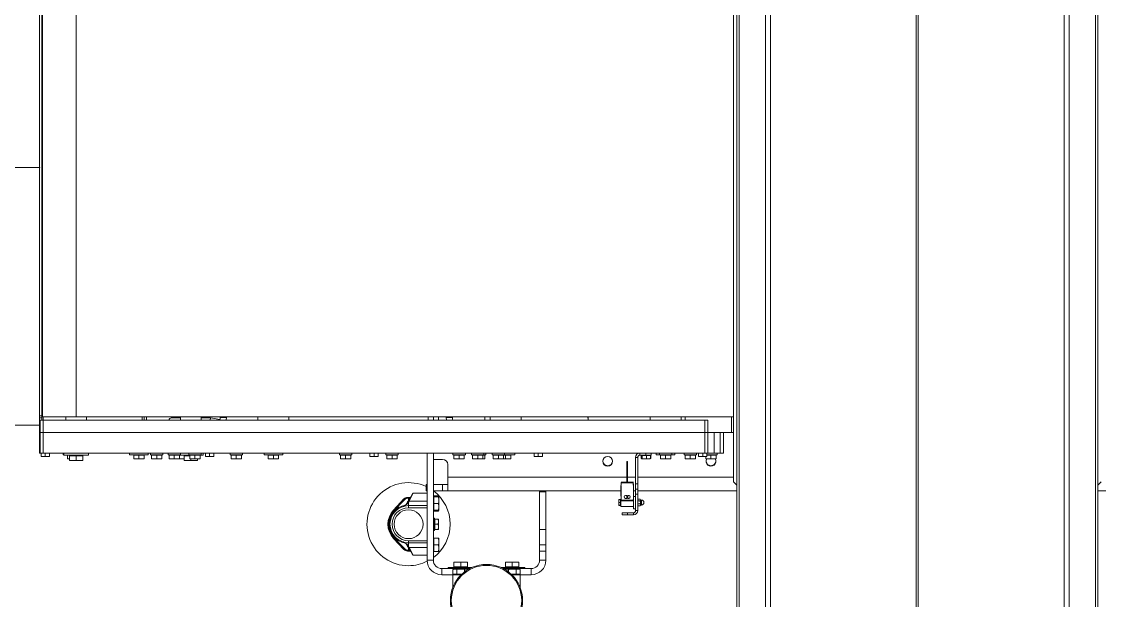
# Model space of a CAD drawing. Header units: millimetres. Extents: x -187347 to 135007, y -6415 to 292048.
# Drawn here: x -56730 to -55685, y 27017 to 27578 of the extents above; entities that cross this region are included whole.
import ezdxf

# ---------------------------------------------------------------- set-up
doc = ezdxf.new("R2010")
doc.units = ezdxf.units.MM
doc.header["$LTSCALE"] = 100
doc.linetypes.add('CENTER', pattern=[50.8, 31.75, -6.35, 6.35, -6.35])
doc.layers.get('0').update_dxf_attribs({"lineweight": 18})
doc.layers.add('Layout Kromeka', color=1, linetype='Continuous', lineweight=5)
doc.layers.add('Layout Multivac', color=2, linetype='Continuous')

# ---------------------------------------------------------------- blocks, each defined once
blk = doc.blocks.new('I319 MD_left to right')
at = {"color": 0, "linetype": 'Continuous', "lineweight": 18}
for p, q in [((1823.8, 1945), (1823.8, 2850)), ((1826.1, 2850), (1826.1, 1945)), ((1851.7, 1945), (1851.7, 2850)), ((1856.4, 2850), (1856.4, 1945)), ((1997.8, 1945), (1997.8, 2850)), ((1999.7, 2850), (1999.7, 1945)), ((2141.1, 1945), (2141.1, 2850)), ((2145.8, 2850), (2145.8, 1945)), ((2171.4, 1945), (2171.4, 2850)), ((2173.8, 2850), (2173.8, 1945)), ((1820.8, 2130), (1820.8, 2750)), ((1148.3, 2686), (1148.3, 2194)), ((1150.3, 2686), (1150.3, 2194)), ((1151.1, 2687), (1151.1, 2193)), ((1183.8, 2193), (1183.8, 2687)), ((1148.3, 2194), (1150.3, 2194)), ((1148.3, 2192), (1148.3, 2194)), ((1150.3, 2194), (1150.3, 2192)), ((1148.3, 2190), (1148.3, 2192)), ((1148.3, 2192), (1150.3, 2192)), ((1148.3, 2190), (1148.3, 2182)), ((1148.8, 2190), (1148.3, 2190)), ((1148.8, 2178), (1148.8, 2190)), ((1148.8, 2190), (1151.8, 2190)), ((1150.3, 2192), (1150.3, 2190)), ((1183.8, 2193), (1151.1, 2193)), ((1151.6, 2190), (1151.6, 2193)), ((1151.8, 2190), (1151.8, 2178)), ((1792.8, 2190), (1151.8, 2190)), ((1173.8, 2193), (1173.8, 2190)), ((1820.8, 2193), (1183.8, 2193)), ((1193.8, 2190), (1193.8, 2193)), ((1247.8, 2190), (1247.8, 2193)), ((1249.5, 2190), (1249.5, 2193)), ((1251.8, 2190), (1251.8, 2193)), ((1275.8, 2192), (1284.8, 2192)), ((1284.8, 2193), (1284.8, 2190)), ((1304.8, 2190), (1304.8, 2193)), ((1304.8, 2192), (1313.8, 2192)), ((1313.8, 2192), (1313.6, 2190)), ((1313.8, 2192), (1323, 2190.4)), ((1323.3, 2193), (1323.3, 2192.6)), ((1323.3, 2192.6), (1329.3, 2192.6)), ((1329.3, 2193), (1329.3, 2192.6)), ((1359.8, 2193), (1359.8, 2190)), ((1389.8, 2190), (1389.8, 2193)), ((1524.8, 2193), (1524.8, 2190)), ((1529.8, 2190), (1529.8, 2193)), ((1534.8, 2193), (1534.8, 2190)), ((1542.3, 2192.6), (1542.3, 2193)), ((1548.3, 2192.6), (1542.3, 2192.6)), ((1548.3, 2192.6), (1548.3, 2193)), ((1579.8, 2190), (1579.8, 2193)), ((1584.8, 2193), (1584.8, 2190)), ((1614.8, 2190), (1614.8, 2193)), ((1679.8, 2191.8), (1679.8, 2191.3)), ((1679.8, 2190), (1679.8, 2191.3)), ((1739.8, 2193), (1739.8, 2190)), ((1769.8, 2190), (1769.8, 2193)), ((1773.8, 2193), (1773.8, 2190)), ((1792.8, 2178), (1792.8, 2190)), ((1792.8, 2190), (1795.8, 2190)), ((1795.8, 2190), (1795.8, 2178)), ((1818.8, 2178), (1818.8, 2193)), ((1148.3, 2180), (1148.3, 2182)), ((1148.3, 2182), (1148.8, 2182)), ((1148.8, 2180), (1148.3, 2180)), ((1148.3, 2178), (1148.3, 2180)), ((1148.3, 2178), (1148.3, 2160)), ((1148.8, 2178), (1148.3, 2178)), ((1151.8, 2178), (1148.8, 2178)), ((1148.8, 2158), (1148.8, 2178)), ((1792.8, 2178), (1151.8, 2178)), ((1151.8, 2178), (1151.8, 2158)), ((1795.8, 2178), (1792.8, 2178)), ((1792.8, 2158), (1792.8, 2178)), ((1795.8, 2178), (1795.8, 2158)), ((1795.8, 2178), (1801.8, 2178)), ((1801.8, 2178), (1801.8, 2158)), ((1807.8, 2178), (1801.8, 2178)), ((1807.8, 2158), (1807.8, 2178)), ((1807.8, 2178), (1810.8, 2178)), ((1818.8, 2178), (1810.8, 2178)), ((1810.8, 2178), (1810.8, 2158)), ((1820.8, 2178), (1818.8, 2178)), ((1148.3, 2158), (1148.3, 2160)), ((1148.3, 2160), (1148.8, 2160)), ((1148.8, 2158), (1148.3, 2158)), ((1151.8, 2158), (1148.8, 2158)), ((1149.8, 2157.9), (1149.8, 2154.9)), ((1149.8, 2157.9), (1153.8, 2157.9)), ((1149.8, 2154.5), (1149.8, 2154.9)), ((1149.8, 2154.5), (1151.8, 2154.5)), ((1150.3, 2158), (1150.3, 2157.9)), ((1792.8, 2158), (1151.8, 2158)), ((1151.8, 2154.5), (1155.8, 2154.5)), ((1153.8, 2157.9), (1157.8, 2157.9)), ((1153.8, 2157.9), (1153.8, 2154.9)), ((1153.8, 2154.9), (1155.8, 2154.5)), ((1155.8, 2154.5), (1157.8, 2154.5)), ((1157.2, 2157.9), (1157.2, 2158)), ((1157.8, 2157.9), (1157.8, 2154.9)), ((1157.8, 2154.9), (1157.8, 2154.5)), ((1171.2, 2158), (1171.2, 2156.4)), ((1171.2, 2156.4), (1171.8, 2156.4)), ((1171.8, 2158), (1171.8, 2156)), ((1171.8, 2156), (1195.8, 2156)), ((1175.2, 2152.6), (1175.2, 2155.8)), ((1175.2, 2155.8), (1178, 2155.8)), ((1177.3, 2152.5), (1175.2, 2152.6)), ((1175.2, 2152.6), (1175.2, 2152.4)), ((1175.2, 2152.4), (1177.3, 2152.4)), ((1175.8, 2156), (1175.8, 2155.8)), ((1177.3, 2151), (1177.3, 2155.4)), ((1177.3, 2155.4), (1183.8, 2155.4)), ((1178, 2156), (1178, 2155.4)), ((1183.8, 2151), (1183.8, 2155.4)), ((1183.8, 2155.4), (1190.3, 2155.4)), ((1189.6, 2155.4), (1189.6, 2156)), ((1190.3, 2151), (1190.3, 2155.4)), ((1195.8, 2156), (1195.8, 2158)), ((1235.5, 2158), (1235.5, 2156.4)), ((1235.5, 2156.4), (1253.5, 2156.4)), ((1239.5, 2152.6), (1239.5, 2155.8)), ((1239.5, 2155.8), (1244.5, 2155.8)), ((1242, 2152.4), (1239.5, 2152.6)), ((1239.5, 2152.6), (1239.5, 2152.4)), ((1239.5, 2152.4), (1242, 2152.4)), ((1240, 2156.4), (1240, 2155.8)), ((1244.5, 2152.6), (1242, 2152.4)), ((1242, 2152.4), (1247, 2152.4)), ((1244.5, 2152.6), (1244.5, 2155.8)), ((1244.5, 2155.8), (1249.5, 2155.8)), ((1247, 2152.4), (1244.5, 2152.6)), ((1249.5, 2152.6), (1247, 2152.4)), ((1247, 2152.4), (1249.5, 2152.4)), ((1248.9, 2155.8), (1248.9, 2156.4)), ((1249.5, 2152.6), (1249.5, 2155.8)), ((1249.5, 2152.4), (1249.5, 2152.6)), ((1253.5, 2156.4), (1253.5, 2158)), ((1255.8, 2158), (1255.8, 2156.4)), ((1267.8, 2156.4), (1255.8, 2156.4)), ((1256.8, 2152.6), (1256.8, 2155.8)), ((1256.8, 2155.8), (1261.8, 2155.8)), ((1259.3, 2152.4), (1256.8, 2152.6)), ((1256.8, 2152.6), (1256.8, 2152.4)), ((1256.8, 2152.4), (1259.3, 2152.4)), ((1257.3, 2156.4), (1257.3, 2155.8)), ((1261.8, 2152.6), (1259.3, 2152.4)), ((1259.3, 2152.4), (1264.3, 2152.4)), ((1261.8, 2152.6), (1261.8, 2155.8)), ((1261.8, 2155.8), (1266.8, 2155.8)), ((1264.3, 2152.4), (1261.8, 2152.6)), ((1266.8, 2152.6), (1264.3, 2152.4)), ((1264.3, 2152.4), (1266.8, 2152.4)), ((1266.2, 2155.8), (1266.2, 2156.4)), ((1266.8, 2152.6), (1266.8, 2155.8)), ((1266.8, 2152.4), (1266.8, 2152.6)), ((1267.8, 2156.4), (1267.8, 2158)), ((1272.8, 2158), (1272.8, 2156.4)), ((1284.8, 2156.4), (1272.8, 2156.4)), ((1273.8, 2152.6), (1273.8, 2155.8)), ((1273.8, 2155.8), (1278.8, 2155.8)), ((1273.8, 2152.6), (1273.8, 2152.4)), ((1273.8, 2152.4), (1276.3, 2152.4)), ((1274.3, 2156.4), (1274.3, 2155.8)), ((1278.8, 2152.6), (1276.3, 2152.4)), ((1276.3, 2152.4), (1281.3, 2152.4)), ((1278.8, 2152.6), (1278.8, 2155.8)), ((1278.8, 2155.8), (1283.8, 2155.8)), ((1281.3, 2152.4), (1278.8, 2152.6)), ((1283.8, 2152.6), (1281.3, 2152.4)), ((1281.3, 2152.4), (1283.8, 2152.4)), ((1283.2, 2155.8), (1283.2, 2156.4)), ((1283.2, 2156), (1294.3, 2156)), ((1283.8, 2155.8), (1288.8, 2155.8)), ((1283.8, 2152.6), (1283.8, 2155.8)), ((1286.3, 2152.4), (1283.8, 2152.6)), ((1283.8, 2152.4), (1283.8, 2152.6)), ((1283.8, 2152.4), (1286.3, 2152.4)), ((1284.3, 2156), (1284.3, 2155.8)), ((1284.8, 2156.4), (1284.8, 2158)), ((1288.3, 2152.6), (1286.3, 2152.4)), ((1286.3, 2152.4), (1288.3, 2152.4)), ((1288.3, 2151), (1288.3, 2155.4)), ((1288.3, 2155.4), (1293.8, 2155.4)), ((1288.8, 2155.4), (1288.8, 2155.8)), ((1288.8, 2155.8), (1289, 2155.8)), ((1289, 2156), (1289, 2155.4)), ((1292.8, 2158), (1292.8, 2156.4)), ((1304.8, 2156.4), (1292.8, 2156.4)), ((1293.8, 2152.6), (1293.8, 2155.8)), ((1293.8, 2155.8), (1298.8, 2155.8)), ((1293.8, 2152.6), (1293.8, 2152.4)), ((1293.8, 2152.4), (1296.3, 2152.4)), ((1294.3, 2156.4), (1294.3, 2155.8)), ((1294.8, 2151), (1294.8, 2152.4)), ((1298.8, 2152.6), (1296.3, 2152.4)), ((1296.3, 2152.4), (1301.3, 2152.4)), ((1298.8, 2152.6), (1298.8, 2155.8)), ((1298.8, 2155.8), (1303.8, 2155.8)), ((1301.3, 2152.4), (1298.8, 2152.6)), ((1303.8, 2152.6), (1301.3, 2152.4)), ((1301.3, 2151), (1301.3, 2152.4)), ((1301.3, 2152.4), (1303.8, 2152.4)), ((1303.2, 2155.8), (1303.2, 2156.4)), ((1303.2, 2156), (1306.8, 2156)), ((1303.8, 2152.6), (1303.8, 2155.8)), ((1303.8, 2152.4), (1303.8, 2152.6)), ((1304.8, 2156.4), (1304.8, 2158)), ((1306.8, 2156), (1306.8, 2158)), ((1309, 2157.9), (1309, 2154.9)), ((1309, 2157.9), (1313, 2157.9)), ((1309, 2154.5), (1309, 2154.9)), ((1309, 2154.5), (1311, 2154.5)), ((1309.6, 2158), (1309.6, 2157.9)), ((1311, 2154.5), (1315, 2154.5)), ((1313, 2157.9), (1317, 2157.9)), ((1313, 2157.9), (1313, 2154.9)), ((1313, 2154.9), (1315, 2154.5)), ((1315, 2154.5), (1317, 2154.5)), ((1316.5, 2157.9), (1316.5, 2158)), ((1317, 2157.9), (1317, 2154.9)), ((1317, 2154.9), (1317, 2154.5)), ((1332.8, 2158), (1332.8, 2156.4)), ((1344.8, 2156.4), (1332.8, 2156.4)), ((1333.8, 2152.6), (1333.8, 2155.8)), ((1333.8, 2155.8), (1338.8, 2155.8)), ((1336.3, 2152.4), (1333.8, 2152.6)), ((1333.8, 2152.6), (1333.8, 2152.4)), ((1333.8, 2152.4), (1336.3, 2152.4)), ((1334.3, 2156.4), (1334.3, 2155.8)), ((1338.8, 2152.6), (1336.3, 2152.4)), ((1336.3, 2152.4), (1341.3, 2152.4)), ((1338.8, 2152.6), (1338.8, 2155.8)), ((1338.8, 2155.8), (1343.8, 2155.8)), ((1341.3, 2152.4), (1338.8, 2152.6)), ((1343.8, 2152.6), (1341.3, 2152.4)), ((1341.3, 2152.4), (1343.8, 2152.4)), ((1343.2, 2155.8), (1343.2, 2156.4)), ((1343.8, 2152.6), (1343.8, 2155.8)), ((1343.8, 2152.4), (1343.8, 2152.6)), ((1344.8, 2156.4), (1344.8, 2158)), ((1365.8, 2158), (1365.8, 2156.4)), ((1365.8, 2156.4), (1383.8, 2156.4)), ((1369.8, 2152.6), (1369.8, 2155.8)), ((1369.8, 2155.8), (1374.8, 2155.8)), ((1372.3, 2152.4), (1369.8, 2152.6)), ((1369.8, 2152.6), (1369.8, 2152.4)), ((1369.8, 2152.4), (1372.3, 2152.4)), ((1370.3, 2156.4), (1370.3, 2155.8)), ((1374.8, 2152.6), (1372.3, 2152.4)), ((1372.3, 2152.4), (1377.3, 2152.4)), ((1374.8, 2152.6), (1374.8, 2155.8)), ((1374.8, 2155.8), (1379.8, 2155.8)), ((1377.3, 2152.4), (1374.8, 2152.6)), ((1379.8, 2152.6), (1377.3, 2152.4)), ((1377.3, 2152.4), (1379.8, 2152.4)), ((1379.2, 2155.8), (1379.2, 2156.4)), ((1379.8, 2152.6), (1379.8, 2155.8)), ((1379.8, 2152.4), (1379.8, 2152.6)), ((1383.8, 2156.4), (1383.8, 2158)), ((1438.8, 2158), (1438.8, 2156.4)), ((1450.8, 2156.4), (1438.8, 2156.4)), ((1439.8, 2152.6), (1439.8, 2155.8)), ((1439.8, 2155.8), (1444.8, 2155.8)), ((1442.3, 2152.4), (1439.8, 2152.6)), ((1439.8, 2152.6), (1439.8, 2152.4)), ((1439.8, 2152.4), (1442.3, 2152.4)), ((1440.3, 2156.4), (1440.3, 2155.8)), ((1444.8, 2152.6), (1442.3, 2152.4)), ((1442.3, 2152.4), (1447.3, 2152.4)), ((1444.8, 2152.6), (1444.8, 2155.8)), ((1444.8, 2155.8), (1449.8, 2155.8)), ((1447.3, 2152.4), (1444.8, 2152.6)), ((1449.8, 2152.6), (1447.3, 2152.4)), ((1447.3, 2152.4), (1449.8, 2152.4)), ((1449.2, 2155.8), (1449.2, 2156.4)), ((1449.8, 2152.6), (1449.8, 2155.8)), ((1449.8, 2152.4), (1449.8, 2152.6)), ((1450.8, 2156.4), (1450.8, 2158)), ((1468.3, 2157.9), (1468.3, 2154.9)), ((1468.3, 2157.9), (1472.3, 2157.9)), ((1468.3, 2154.5), (1468.3, 2154.9)), ((1468.3, 2154.5), (1470.3, 2154.5)), ((1468.8, 2158), (1468.8, 2157.9)), ((1470.3, 2154.5), (1474.3, 2154.5)), ((1472.3, 2157.9), (1476.3, 2157.9)), ((1472.3, 2157.9), (1472.3, 2154.9)), ((1472.3, 2154.9), (1474.3, 2154.5)), ((1474.3, 2154.5), (1476.3, 2154.5)), ((1475.7, 2157.9), (1475.7, 2158)), ((1476.3, 2157.9), (1476.3, 2154.9)), ((1476.3, 2154.9), (1476.3, 2154.5)), ((1483.8, 2158), (1483.8, 2156.4)), ((1489.8, 2156.4), (1483.8, 2156.4)), ((1484.8, 2152.6), (1484.8, 2155.8)), ((1484.8, 2155.8), (1489.8, 2155.8)), ((1487.3, 2152.4), (1484.8, 2152.6)), ((1484.8, 2152.6), (1484.8, 2152.4)), ((1484.8, 2152.4), (1487.3, 2152.4)), ((1485.3, 2156.4), (1485.3, 2155.8)), ((1489.8, 2152.6), (1487.3, 2152.4)), ((1487.3, 2152.4), (1492.3, 2152.4)), ((1495.8, 2156.4), (1489.8, 2156.4)), ((1489.8, 2152.6), (1489.8, 2155.8)), ((1489.8, 2155.8), (1494.8, 2155.8)), ((1492.3, 2152.4), (1489.8, 2152.6)), ((1494.8, 2152.6), (1492.3, 2152.4)), ((1492.3, 2152.4), (1494.8, 2152.4)), ((1494.2, 2155.8), (1494.2, 2156.4)), ((1494.8, 2152.6), (1494.8, 2155.8)), ((1494.8, 2152.4), (1494.8, 2152.6)), ((1495.8, 2156.4), (1495.8, 2158)), ((1523.8, 2054.1), (1523.8, 2158)), ((1529.8, 2054.1), (1529.8, 2158)), ((1530, 2151.8), (1538.8, 2151.8)), ((1548.8, 2158), (1548.8, 2156.4)), ((1560.8, 2156.4), (1548.8, 2156.4)), ((1549.8, 2152.6), (1549.8, 2155.8)), ((1549.8, 2155.8), (1554.8, 2155.8)), ((1552.3, 2152.4), (1549.8, 2152.6)), ((1549.8, 2152.6), (1549.8, 2152.4)), ((1549.8, 2152.4), (1552.3, 2152.4)), ((1550.3, 2156.4), (1550.3, 2155.8)), ((1554.8, 2152.6), (1552.3, 2152.4)), ((1552.3, 2152.4), (1557.3, 2152.4)), ((1554.8, 2152.6), (1554.8, 2155.8)), ((1554.8, 2155.8), (1559.8, 2155.8)), ((1557.3, 2152.4), (1554.8, 2152.6)), ((1559.8, 2152.6), (1557.3, 2152.4)), ((1557.3, 2152.4), (1559.8, 2152.4)), ((1559.2, 2155.8), (1559.2, 2156.4)), ((1559.8, 2152.6), (1559.8, 2155.8)), ((1559.8, 2152.4), (1559.8, 2152.6)), ((1560.8, 2156.4), (1560.8, 2158)), ((1566.8, 2158), (1566.8, 2156.4)), ((1578.8, 2156.4), (1566.8, 2156.4)), ((1567.8, 2152.6), (1567.8, 2155.8)), ((1567.8, 2155.8), (1572.8, 2155.8)), ((1570.3, 2152.4), (1567.8, 2152.6)), ((1567.8, 2152.6), (1567.8, 2152.4)), ((1567.8, 2152.4), (1570.3, 2152.4)), ((1568.3, 2156.4), (1568.3, 2155.8)), ((1570.3, 2152.4), (1575.3, 2152.4)), ((1572.8, 2152.6), (1572.8, 2155.8)), ((1572.8, 2155.8), (1577.8, 2155.8)), ((1575.3, 2152.4), (1572.8, 2152.6)), ((1577.8, 2152.6), (1575.3, 2152.4)), ((1575.3, 2152.4), (1577.8, 2152.4)), ((1577.2, 2155.8), (1577.2, 2156.4)), ((1577.8, 2155.8), (1579.8, 2155.8)), ((1577.8, 2152.6), (1577.8, 2155.8)), ((1579.8, 2152.6), (1577.8, 2152.5)), ((1577.8, 2152.4), (1577.8, 2152.6)), ((1577.8, 2152.4), (1579.8, 2152.4)), ((1578.8, 2156.4), (1578.8, 2158)), ((1580.8, 2156.4), (1578.8, 2156.4)), ((1579.2, 2155.8), (1579.2, 2156.4)), ((1579.8, 2152.6), (1579.8, 2155.8)), ((1579.8, 2152.4), (1579.8, 2152.6)), ((1580.8, 2156.4), (1580.8, 2158)), ((1586.8, 2158), (1586.8, 2156.4)), ((1598.8, 2156.4), (1586.8, 2156.4)), ((1587.8, 2152.6), (1587.8, 2155.8)), ((1587.8, 2155.8), (1592.8, 2155.8)), ((1590.3, 2152.4), (1587.8, 2152.6)), ((1587.8, 2152.6), (1587.8, 2152.4)), ((1587.8, 2152.4), (1590.3, 2152.4)), ((1588.3, 2156.4), (1588.3, 2155.8)), ((1590.3, 2152.4), (1595.3, 2152.4)), ((1592.8, 2152.6), (1592.8, 2155.8)), ((1592.8, 2155.8), (1597.8, 2155.8)), ((1595.3, 2152.4), (1592.8, 2152.6)), ((1597.8, 2152.6), (1595.3, 2152.4)), ((1595.3, 2152.4), (1597.8, 2152.4)), ((1597.2, 2155.8), (1597.2, 2156.4)), ((1597.7, 2152.4), (1602.3, 2152.4)), ((1597.8, 2155.8), (1599.8, 2155.8)), ((1597.8, 2152.6), (1597.8, 2155.8)), ((1599.8, 2152.6), (1597.8, 2152.5)), ((1597.8, 2152.4), (1597.8, 2152.6)), ((1598.8, 2156.4), (1598.8, 2158)), ((1598.8, 2156.4), (1608.8, 2156.4)), ((1599.8, 2152.6), (1599.8, 2155.8)), ((1599.8, 2155.8), (1604.8, 2155.8)), ((1602.3, 2152.4), (1599.8, 2152.6)), ((1604.8, 2152.6), (1602.3, 2152.4)), ((1602.3, 2152.4), (1604.8, 2152.4)), ((1604.2, 2155.8), (1604.2, 2156.4)), ((1604.8, 2152.6), (1604.8, 2155.8)), ((1604.8, 2152.4), (1604.8, 2152.6)), ((1608.8, 2156.4), (1608.8, 2158)), ((1627.5, 2157.9), (1627.5, 2154.9)), ((1627.5, 2157.9), (1631.5, 2157.9)), ((1627.5, 2154.5), (1627.5, 2154.9)), ((1627.5, 2154.5), (1629.5, 2154.5)), ((1628.1, 2158), (1628.1, 2157.9)), ((1629.5, 2154.5), (1633.5, 2154.5)), ((1631.5, 2157.9), (1635.5, 2157.9)), ((1631.5, 2157.9), (1631.5, 2154.9)), ((1631.5, 2154.9), (1633.5, 2154.5)), ((1633.5, 2154.5), (1635.5, 2154.5)), ((1635, 2157.9), (1635, 2158)), ((1635.5, 2157.9), (1635.5, 2154.9)), ((1635.5, 2154.9), (1635.5, 2154.5)), ((1727.8, 2153.8), (1725.8, 2153.8)), ((1725.8, 2128), (1725.8, 2153.8)), ((1727.8, 2128), (1727.8, 2153.8)), ((1730, 2156), (1730, 2158)), ((1735.8, 2156), (1730, 2156)), ((1731.2, 2152.7), (1731.2, 2155.5)), ((1731.2, 2155.5), (1731.5, 2155.5)), ((1731.5, 2152.7), (1731.5, 2155.5)), ((1731.5, 2155.5), (1732.2, 2155.5)), ((1731.8, 2152.5), (1731.5, 2152.7)), ((1732.2, 2152.7), (1731.8, 2152.5)), ((1734.3, 2152.5), (1731.8, 2152.5)), ((1732.2, 2152.7), (1732.2, 2155.5)), ((1732.2, 2155.5), (1736.5, 2155.5)), ((1734.3, 2152.5), (1732.2, 2152.7)), ((1732.3, 2156), (1732.3, 2155.5)), ((1736.5, 2152.7), (1734.3, 2152.5)), ((1738.3, 2152.5), (1734.3, 2152.5)), ((1735.8, 2156), (1735.8, 2158)), ((1740.8, 2156), (1735.8, 2156)), ((1736.5, 2152.7), (1736.5, 2155.5)), ((1736.5, 2155.5), (1740.1, 2155.5)), ((1738.3, 2152.5), (1736.5, 2152.7)), ((1738.3, 2152.5), (1739.8, 2152.5)), ((1739.2, 2155.5), (1739.2, 2156)), ((1739.7, 2152.5), (1740.1, 2152.7)), ((1740.1, 2155.5), (1740.4, 2155.5)), ((1740.1, 2152.7), (1740.1, 2155.5)), ((1740.4, 2152.7), (1740.2, 2152.7)), ((1740.2, 2152.7), (1740.4, 2152.7)), ((1740.4, 2152.7), (1740.4, 2155.5)), ((1740.8, 2158), (1740.8, 2156)), ((1745.8, 2158), (1745.8, 2156.4)), ((1745.8, 2156.4), (1748.8, 2156.4)), ((1748.8, 2158), (1748.8, 2156.4)), ((1754.8, 2156.4), (1748.8, 2156.4)), ((1749.8, 2152.6), (1749.8, 2155.8)), ((1749.8, 2155.8), (1754.8, 2155.8)), ((1752.3, 2152.4), (1749.8, 2152.6)), ((1749.8, 2152.6), (1749.8, 2152.4)), ((1749.8, 2152.4), (1752.3, 2152.4)), ((1750.3, 2156.4), (1750.3, 2155.8)), ((1754.8, 2152.6), (1752.3, 2152.4)), ((1752.3, 2152.4), (1757.3, 2152.4)), ((1760.8, 2156.4), (1754.8, 2156.4)), ((1754.8, 2152.6), (1754.8, 2155.8)), ((1754.8, 2155.8), (1759.8, 2155.8)), ((1757.3, 2152.4), (1754.8, 2152.6)), ((1759.8, 2152.6), (1757.3, 2152.4)), ((1757.3, 2152.4), (1759.8, 2152.4)), ((1759.2, 2155.8), (1759.2, 2156.4)), ((1759.8, 2152.6), (1759.8, 2155.8)), ((1759.8, 2152.4), (1759.8, 2152.6)), ((1760.8, 2156.4), (1760.8, 2158)), ((1760.8, 2156.4), (1763.8, 2156.4)), ((1763.8, 2156.4), (1763.8, 2158)), ((1772.8, 2158), (1772.8, 2156.4)), ((1784.8, 2156.4), (1772.8, 2156.4)), ((1773.8, 2152.6), (1773.8, 2155.8)), ((1773.8, 2155.8), (1778.8, 2155.8)), ((1776.3, 2152.4), (1773.8, 2152.6)), ((1773.8, 2152.6), (1773.8, 2152.4)), ((1773.8, 2152.4), (1776.3, 2152.4)), ((1774.3, 2156.4), (1774.3, 2155.8)), ((1778.8, 2152.6), (1776.3, 2152.4)), ((1776.3, 2152.4), (1781.3, 2152.4)), ((1778.8, 2152.6), (1778.8, 2155.8)), ((1778.8, 2155.8), (1783.8, 2155.8)), ((1781.3, 2152.4), (1778.8, 2152.6)), ((1783.8, 2152.6), (1781.3, 2152.4)), ((1781.3, 2152.4), (1783.8, 2152.4)), ((1783.2, 2155.8), (1783.2, 2156.4)), ((1783.8, 2152.6), (1783.8, 2155.8)), ((1783.8, 2152.4), (1783.8, 2152.6)), ((1784.8, 2156.4), (1784.8, 2158)), ((1786.8, 2157.9), (1786.8, 2154.9)), ((1786.8, 2157.9), (1790.8, 2157.9)), ((1786.8, 2154.5), (1786.8, 2154.9)), ((1786.8, 2154.5), (1788.8, 2154.5)), ((1787.3, 2158), (1787.3, 2157.9)), ((1788.8, 2154.5), (1792.8, 2154.5)), ((1790.8, 2157.9), (1794.8, 2157.9)), ((1790.8, 2157.9), (1790.8, 2154.9)), ((1790.8, 2154.9), (1792.8, 2154.5)), ((1795.8, 2158), (1792.8, 2158)), ((1792.8, 2154.5), (1794.8, 2154.5)), ((1793.8, 2152.6), (1793.8, 2154.5)), ((1796.3, 2152.4), (1793.8, 2152.6)), ((1793.8, 2152.6), (1793.8, 2152.4)), ((1793.8, 2152.4), (1796.3, 2152.4)), ((1794.2, 2157.9), (1794.2, 2158)), ((1794.8, 2157.9), (1794.8, 2154.9)), ((1804.8, 2156.4), (1794.8, 2156.4)), ((1794.8, 2155.8), (1798.8, 2155.8)), ((1794.8, 2154.9), (1794.8, 2154.5)), ((1801.8, 2158), (1795.8, 2158)), ((1798.8, 2152.6), (1796.3, 2152.4)), ((1796.3, 2152.4), (1801.3, 2152.4)), ((1798.8, 2152.6), (1798.8, 2155.8)), ((1798.8, 2155.8), (1803.8, 2155.8)), ((1801.3, 2152.4), (1798.8, 2152.6)), ((1803.8, 2152.6), (1801.3, 2152.4)), ((1801.3, 2152.4), (1803.8, 2152.4)), ((1807.8, 2158), (1801.8, 2158)), ((1803.2, 2155.8), (1803.2, 2156.4)), ((1803.8, 2152.6), (1803.8, 2155.8)), ((1803.8, 2152.4), (1803.8, 2152.6)), ((1804.8, 2156.4), (1804.8, 2158)), ((1810.8, 2158), (1807.8, 2158)), ((1180.5, 2150.7), (1177.3, 2151)), ((1177.3, 2151), (1177.3, 2150.7)), ((1177.3, 2150.7), (1180.5, 2150.7)), ((1183.8, 2151), (1180.5, 2150.7)), ((1180.5, 2150.7), (1187, 2150.7)), ((1187, 2150.7), (1183.8, 2151)), ((1190.3, 2151), (1187, 2150.7)), ((1187, 2150.7), (1190.3, 2150.7)), ((1190.3, 2150.7), (1190.3, 2151)), ((1291.5, 2150.7), (1288.3, 2151)), ((1288.3, 2151), (1288.3, 2150.7)), ((1288.3, 2150.7), (1291.5, 2150.7)), ((1294.8, 2151), (1291.5, 2150.7)), ((1291.5, 2150.7), (1298, 2150.7)), ((1301.3, 2151), (1298, 2150.7)), ((1298, 2150.7), (1301.3, 2150.7)), ((1301.3, 2150.7), (1301.3, 2151)), ((1543.8, 2146.8), (1543.8, 2134.7)), ((1717.4, 2149.9), (1717.4, 2129.9)), ((1717.4, 2149.9), (1717.9, 2149.9)), ((1717.9, 2129.9), (1717.9, 2149.9)), ((1543.8, 2134.7), (1543.8, 2121.5)), ((1717.4, 2134.7), (1543.8, 2134.7)), ((1725.8, 2134.7), (1717.9, 2134.7)), ((1820.8, 2134.7), (1727.8, 2134.7)), ((1522.8, 2121.5), (1522.8, 2127.5)), ((1523.8, 2127.5), (1522.8, 2127.5)), ((1523.8, 2121.5), (1522.8, 2121.5)), ((1530, 2127.5), (1529.8, 2127.5)), ((1530, 2121.5), (1529.8, 2121.5)), ((1530, 2121.5), (1530, 2127.5)), ((1538.8, 2127.5), (1530, 2127.5)), ((1538.8, 2121.5), (1530, 2121.5)), ((1538.8, 2121.5), (1538.8, 2127.5)), ((1543.8, 2127.5), (1538.8, 2127.5)), ((1543.8, 2121.5), (1538.8, 2121.5)), ((1711.6, 2121.5), (1543.8, 2121.5)), ((1632.8, 2120.5), (1632.8, 2121.5)), ((1638.8, 2120.5), (1632.8, 2120.5)), ((1632.8, 2084), (1632.8, 2120.5)), ((1638.8, 2121.5), (1638.8, 2120.5)), ((1638.8, 2084), (1638.8, 2120.5)), ((1711.6, 2125.9), (1711.6, 2119.7)), ((1711.7, 2125.9), (1711.7, 2119.7)), ((1723.4, 2129.9), (1712, 2129.9)), ((1712, 2129.2), (1723.4, 2129.2)), ((1723.1, 2129.8), (1712.1, 2129.8)), ((1723.7, 2119.7), (1723.7, 2125.9)), ((1723.8, 2119.7), (1723.8, 2125.9)), ((1725.8, 2121.5), (1723.8, 2121.5)), ((1725.8, 2128), (1727.8, 2128)), ((1725.8, 2123), (1725.8, 2128)), ((1725.8, 2123), (1727.8, 2123)), ((1725.8, 2118), (1725.8, 2123)), ((1727.8, 2128), (1727.8, 2123)), ((1727.8, 2123), (1727.8, 2118)), ((1823.8, 2121.5), (1727.8, 2121.5)), ((1823.8, 2127), (1820.8, 2130)), ((2173.8, 2127), (2176.8, 2130)), ((2498.6, 2121.5), (2173.8, 2121.5)), ((1491.2, 2102.7), (1501.3, 2113.5)), ((1504, 2109), (1504.9, 2110.6)), ((1505.8, 2110.5), (1504.8, 2109.1)), ((1504.9, 2115), (1505.8, 2115)), ((1505.8, 2114.3), (1504.9, 2114.3)), ((1504.9, 2110.6), (1505.6, 2111.8)), ((1505.6, 2111.8), (1509.5, 2118.5)), ((1505.8, 2114.3), (1505.8, 2115)), ((1505.8, 2115), (1507.5, 2115)), ((1505.8, 2112.1), (1505.8, 2114.3)), ((1507, 2114.3), (1505.8, 2114.3)), ((1506.5, 2111.5), (1505.8, 2110.5)), ((1505.8, 2107), (1505.8, 2110.5)), ((1510.3, 2119), (1506.5, 2111.5)), ((1506.5, 2111.5), (1523.8, 2111.5)), ((1523.8, 2119), (1510.3, 2119)), ((1530.4, 2114.9), (1529.8, 2114.9)), ((1530.4, 2115.5), (1530.4, 2116.5)), ((1534.8, 2116.5), (1530.4, 2116.5)), ((1530.4, 2109), (1530.4, 2115.5)), ((1534.8, 2115.5), (1530.4, 2115.5)), ((1535.1, 2115.5), (1534.8, 2116.5)), ((1534.8, 2116.5), (1534.9, 2115.5)), ((1534.8, 2115.5), (1535.1, 2112.3)), ((1535.1, 2115.5), (1534.8, 2115.5)), ((1535.1, 2112.3), (1535.1, 2115.5)), ((1535.1, 2105.8), (1535.1, 2112.3)), ((1709.6, 2111.5), (1709.7, 2112.9)), ((1709.7, 2112.9), (1709.6, 2112.8)), ((1709.6, 2112.8), (1709.6, 2111.5)), ((1709.6, 2111.5), (1709.6, 2108.8)), ((1709.6, 2108.8), (1709.7, 2110.2)), ((1709.7, 2112.9), (1711.2, 2112.9)), ((1709.7, 2112.9), (1711.2, 2112.9)), ((1709.7, 2110.2), (1711.2, 2110.2)), ((1711.2, 2112.9), (1711.2, 2110.2)), ((1711.2, 2112.9), (1711.2, 2112.9)), ((1711.6, 2112.3), (1711.2, 2112.3)), ((1711.2, 2110.2), (1711.2, 2107.4)), ((1711.6, 2106.3), (1711.6, 2113.7)), ((1711.6, 2113.7), (1711.7, 2113.7)), ((1711.7, 2113.6), (1711.8, 2113.6)), ((1711.9, 2112.2), (1723.5, 2112.2)), ((1723.5, 2111.8), (1711.9, 2111.8)), ((1717.2, 2117), (1715.9, 2116.9)), ((1715.9, 2114), (1717.2, 2113.9)), ((1717.2, 2113.9), (1717.2, 2117)), ((1719.4, 2116.9), (1718.2, 2117)), ((1718.2, 2117), (1718.2, 2113.9)), ((1718.2, 2113.9), (1719.4, 2114)), ((1723.5, 2113.6), (1723.7, 2113.6)), ((1723.7, 2113.7), (1723.8, 2113.7)), ((1725.8, 2116), (1723.8, 2116)), ((1723.8, 2113.7), (1723.8, 2116)), ((1723.8, 2106.3), (1723.8, 2113.7)), ((1727.8, 2118), (1725.8, 2118)), ((1725.8, 2102.2), (1725.8, 2118)), ((1727.8, 2102.2), (1727.8, 2118)), ((1728.2, 2113.2), (1727.8, 2112.4)), ((1728.2, 2113.2), (1730.1, 2113.2)), ((1728.2, 2111.7), (1730.1, 2111.7)), ((1730.6, 2112.4), (1730.1, 2113.2)), ((1731.4, 2112.4), (1730.6, 2112.4)), ((1730.6, 2112.4), (1730.6, 2107.6)), ((1731.4, 2107.6), (1731.4, 2112.4)), ((1491.7, 2102.3), (1491.2, 2102.7)), ((1505.8, 2107), (1505.8, 2105)), ((1505.8, 2107), (1523.8, 2107)), ((1523.8, 2105), (1505.8, 2105)), ((1529.8, 2103.2), (1530.4, 2103.2)), ((1534.8, 2109), (1530.4, 2109)), ((1530.4, 2102.5), (1530.4, 2109)), ((1534.8, 2102.5), (1530.4, 2102.5)), ((1530.4, 2101.5), (1530.4, 2102.5)), ((1534.8, 2101.5), (1530.4, 2101.5)), ((1534.8, 2109), (1535.1, 2105.8)), ((1535.1, 2105.8), (1534.8, 2102.5)), ((1534.8, 2101.5), (1535.1, 2102.5)), ((1534.8, 2102.5), (1535.1, 2102.5)), ((1534.9, 2102.5), (1534.8, 2101.5)), ((1535.1, 2102.5), (1535.1, 2105.8)), ((1709.7, 2107.4), (1709.6, 2108.8)), ((1709.6, 2108.8), (1709.6, 2107.3)), ((1709.6, 2107.3), (1709.7, 2107.4)), ((1709.7, 2107.2), (1709.6, 2107.3)), ((1709.7, 2107.4), (1711.2, 2107.4)), ((1709.7, 2107.2), (1711.2, 2107.2)), ((1709.7, 2107.2), (1711.2, 2107.2)), ((1711.2, 2107.8), (1711.6, 2107.8)), ((1711.2, 2107.4), (1711.2, 2107.2)), ((1711.2, 2107.2), (1711.2, 2107.2)), ((1711.6, 2106.3), (1723.8, 2106.3)), ((1712.8, 2098), (1712.8, 2100)), ((1712.8, 2100), (1717.8, 2100)), ((1717.8, 2100), (1717.8, 2098)), ((1717.8, 2100), (1723.6, 2100)), ((1723.6, 2100), (1723.6, 2098)), ((1723.8, 2104), (1723.8, 2106.3)), ((1723.8, 2104), (1725.8, 2104)), ((1727.8, 2102.2), (1725.8, 2102.2)), ((1727.8, 2107.6), (1728.2, 2106.9)), ((1728.2, 2108.6), (1730.1, 2108.6)), ((1728.2, 2106.9), (1730.1, 2106.9)), ((1730.1, 2106.9), (1730.6, 2107.6)), ((1730.6, 2107.6), (1731.4, 2107.6)), ((1530.8, 2095), (1529.8, 2095)), ((1530.8, 2095), (1530.8, 2083)), ((1531.4, 2093.5), (1530.8, 2093.5)), ((1534.6, 2094), (1531.4, 2094)), ((1531.4, 2089), (1531.4, 2094)), ((1534.6, 2089), (1531.4, 2089)), ((1531.4, 2084), (1531.4, 2089)), ((1534.6, 2094), (1534.8, 2091.5)), ((1534.8, 2094), (1534.6, 2094)), ((1534.8, 2091.5), (1534.6, 2089)), ((1534.6, 2089), (1534.8, 2086.5)), ((1534.8, 2091.5), (1534.8, 2094)), ((1534.8, 2086.5), (1534.8, 2091.5)), ((1717.8, 2098), (1712.8, 2098)), ((1717.8, 2098), (1723.6, 2098)), ((1529.8, 2083), (1530.8, 2083)), ((1530.8, 2084.6), (1531.4, 2084.6)), ((1534.6, 2084), (1531.4, 2084)), ((1534.8, 2086.5), (1534.6, 2084)), ((1534.6, 2084), (1534.8, 2084)), ((1534.8, 2084), (1534.8, 2086.5)), ((1632.8, 2084), (1638.8, 2084)), ((1632.8, 2069), (1632.8, 2084)), ((1638.8, 2069), (1638.8, 2084)), ((1491.7, 2075.8), (1491.2, 2075.3)), ((1501.3, 2064.6), (1491.2, 2075.3)), ((1504.9, 2067.5), (1504, 2069.1)), ((1504.8, 2068.9), (1505.8, 2067.6)), ((1505.8, 2073), (1523.8, 2073)), ((1505.8, 2071), (1505.8, 2073)), ((1523.8, 2071), (1505.8, 2071)), ((1505.8, 2067.6), (1505.8, 2071)), ((1530.4, 2074.9), (1529.8, 2074.9)), ((1530.4, 2069), (1530.4, 2075.5)), ((1534.8, 2075.5), (1530.4, 2075.5)), ((1534.8, 2069), (1530.4, 2069)), ((1530.4, 2062.5), (1530.4, 2069)), ((1534.8, 2075.5), (1535.1, 2072.3)), ((1535.1, 2075.5), (1534.8, 2075.5)), ((1534.8, 2069), (1535.1, 2065.8)), ((1535.1, 2072.3), (1535.1, 2075.5)), ((1535.1, 2065.8), (1535.1, 2072.3)), ((1632.8, 2069), (1638.8, 2069)), ((1632.8, 2063), (1632.8, 2069)), ((1638.8, 2069), (1638.8, 2063)), ((1505.6, 2066.3), (1504.9, 2067.5)), ((1504.9, 2063.8), (1505.8, 2063.8)), ((1505.8, 2063), (1504.9, 2063)), ((1509.5, 2059.5), (1505.6, 2066.3)), ((1505.8, 2067.6), (1506.5, 2066.5)), ((1505.8, 2066), (1505.8, 2063.8)), ((1505.8, 2063.8), (1505.8, 2063)), ((1505.8, 2063.8), (1507, 2063.8)), ((1507.5, 2063), (1505.8, 2063)), ((1523.8, 2066.5), (1506.5, 2066.5)), ((1506.5, 2066.5), (1510.3, 2059)), ((1510.3, 2059), (1523.8, 2059)), ((1529.8, 2063.2), (1530.4, 2063.2)), ((1534.8, 2062.5), (1530.4, 2062.5)), ((1535.1, 2065.8), (1534.8, 2062.5)), ((1534.8, 2062.5), (1535.1, 2062.5)), ((1535.1, 2062.5), (1535.1, 2065.8)), ((1638.8, 2063), (1632.8, 2063)), ((1632.8, 2063), (1632.8, 2054.1)), ((1638.8, 2063), (1638.8, 2054.1)), ((1529.8, 2054.1), (1523.8, 2054.1)), ((1549.8, 2052.1), (1553, 2052.3)), ((1549.8, 2052.3), (1549.8, 2052.1)), ((1553, 2052.3), (1549.8, 2052.3)), ((1549.8, 2052.1), (1549.8, 2047.6)), ((1556.3, 2047.6), (1549.8, 2047.6)), ((1550.5, 2047.6), (1550.5, 2047)), ((1553, 2052.3), (1556.3, 2052.1)), ((1559.5, 2052.3), (1553, 2052.3)), ((1556.3, 2052.1), (1559.5, 2052.3)), ((1556.3, 2052.1), (1556.3, 2047.6)), ((1562.8, 2047.6), (1556.3, 2047.6)), ((1559.5, 2052.3), (1562.8, 2052.1)), ((1562.8, 2052.3), (1559.5, 2052.3)), ((1562.1, 2047), (1562.1, 2047.6)), ((1562.8, 2052.1), (1562.8, 2052.3)), ((1562.8, 2052.1), (1562.8, 2047.6)), ((1599.8, 2052.1), (1603, 2052.3)), ((1599.8, 2052.3), (1599.8, 2052.1)), ((1603, 2052.3), (1599.8, 2052.3)), ((1599.8, 2052.1), (1599.8, 2047.6)), ((1606.3, 2047.6), (1599.8, 2047.6)), ((1600.5, 2047.6), (1600.5, 2047)), ((1603, 2052.3), (1606.3, 2052.1)), ((1609.5, 2052.3), (1603, 2052.3)), ((1606.3, 2052.1), (1609.5, 2052.3)), ((1606.3, 2052.1), (1606.3, 2047.6)), ((1612.8, 2047.6), (1606.3, 2047.6)), ((1609.5, 2052.3), (1612.8, 2052.1)), ((1612.8, 2052.3), (1609.5, 2052.3)), ((1612.1, 2047), (1612.1, 2047.6)), ((1612.8, 2052.1), (1612.8, 2052.3)), ((1612.8, 2052.1), (1612.8, 2047.6)), ((1632.8, 2054.1), (1638.8, 2054.1)), ((1537.9, 2046), (1537.9, 2040)), ((1565, 2046), (1537.9, 2046)), ((1549.3, 2040), (1537.9, 2040)), ((1544.3, 2047), (1544.3, 2046)), ((1544.3, 2047), (1567.1, 2047)), ((1549.8, 2045.3), (1548.8, 2045.1)), ((1548.8, 2045.1), (1548.8, 2040.6)), ((1552.5, 2040.6), (1548.8, 2040.6)), ((1549.3, 2040), (1548.8, 2039.5)), ((1548.8, 2039.5), (1548.8, 2028)), ((1556.8, 2040), (1549.3, 2040)), ((1550.6, 2045.3), (1549.8, 2045.3)), ((1550.5, 2040.6), (1550.5, 2040)), ((1550.6, 2045.3), (1552.5, 2045.1)), ((1556.3, 2045.3), (1550.6, 2045.3)), ((1552.5, 2045.1), (1556.3, 2045.3)), ((1552.5, 2045.1), (1552.5, 2040.6)), ((1557.4, 2040.6), (1552.5, 2040.6)), ((1556.3, 2045.3), (1560, 2045.1)), ((1561.9, 2045.3), (1556.3, 2045.3)), ((1560, 2045.1), (1561.9, 2045.3)), ((1560, 2045.1), (1560, 2042.9)), ((1561.9, 2045.3), (1563.4, 2045.1)), ((1562.8, 2045.3), (1561.9, 2045.3)), ((1563.4, 2045.2), (1562.8, 2045.3)), ((1595.4, 2047), (1618.3, 2047)), ((1624.7, 2046), (1597.5, 2046)), ((1598.8, 2045.1), (1600.6, 2045.3)), ((1599.8, 2045.3), (1599.1, 2045.2)), ((1600.6, 2045.3), (1599.8, 2045.3)), ((1600.6, 2045.3), (1602.5, 2045.1)), ((1606.3, 2045.3), (1600.6, 2045.3)), ((1602.5, 2045.1), (1602.5, 2042.9)), ((1610, 2040.6), (1605.1, 2040.6)), ((1613.3, 2040), (1605.8, 2040)), ((1606.3, 2045.3), (1610, 2045.1)), ((1611.9, 2045.3), (1606.3, 2045.3)), ((1610, 2045.1), (1611.9, 2045.3)), ((1610, 2045.1), (1610, 2040.6)), ((1613.8, 2040.6), (1610, 2040.6)), ((1611.9, 2045.3), (1613.8, 2045.1)), ((1612.8, 2045.3), (1611.9, 2045.3)), ((1612.1, 2040), (1612.1, 2040.6)), ((1613.8, 2045.1), (1612.8, 2045.3)), ((1613.8, 2039.5), (1613.3, 2040)), ((1624.7, 2040), (1613.3, 2040)), ((1613.8, 2045.1), (1613.8, 2040.6)), ((1613.8, 2028), (1613.8, 2039.5)), ((1618.3, 2046), (1618.3, 2047)), ((1624.7, 2046), (1624.7, 2040))]:
    blk.add_line(p, q, dxfattribs=at)
at = {"color": 0, "linetype": 'Continuous', "lineweight": 18, "flags": 128}
for points in [[(1322.8, 2190), (1323.1, 2191.1), (1323.3, 2192.6)], [(1329, 2190), (1329.1, 2190.2), (1329.3, 2192.6)], [(1542.3, 2192.6), (1542.5, 2190.2), (1542.5, 2190)], [(1548.3, 2192.6), (1548.4, 2191.1), (1548.7, 2190)], [(1149.8, 2154.9), (1151.3, 2154.6), (1151.8, 2154.5)], [(1151.8, 2154.5), (1153.4, 2154.8), (1153.8, 2154.9)], [(1155.8, 2154.5), (1155.9, 2154.5), (1157.8, 2154.9)], [(1276.3, 2152.4), (1274.3, 2152.6), (1273.8, 2152.6)], [(1296.3, 2152.4), (1294.3, 2152.6), (1293.8, 2152.6)], [(1309, 2154.9), (1310.6, 2154.6), (1311, 2154.5)], [(1311, 2154.5), (1312.6, 2154.8), (1313, 2154.9)], [(1315, 2154.5), (1315.2, 2154.5), (1317, 2154.9)], [(1468.3, 2154.9), (1469.8, 2154.6), (1470.3, 2154.5)], [(1470.3, 2154.5), (1471.9, 2154.8), (1472.3, 2154.9)], [(1474.3, 2154.5), (1474.4, 2154.5), (1476.3, 2154.9)], [(1572.8, 2152.6), (1572.2, 2152.6), (1570.3, 2152.4)], [(1592.8, 2152.6), (1592.2, 2152.6), (1590.3, 2152.4)], [(1627.5, 2154.9), (1629.1, 2154.6), (1629.5, 2154.5)], [(1629.5, 2154.5), (1631.1, 2154.8), (1631.5, 2154.9)], [(1633.5, 2154.5), (1633.7, 2154.5), (1635.5, 2154.9)], [(1740.1, 2152.7), (1739.7, 2152.6), (1738.3, 2152.5)], [(1786.8, 2154.9), (1788.3, 2154.6), (1788.8, 2154.5)], [(1788.8, 2154.5), (1790.4, 2154.8), (1790.8, 2154.9)], [(1792.8, 2154.5), (1792.9, 2154.5), (1794.8, 2154.9)], [(1298, 2150.7), (1295.5, 2150.9), (1294.8, 2151)], [(1502.6, 2113.4), (1500, 2110.8), (1497.3, 2108.1), (1494.6, 2105.2), (1491.7, 2102.3)], [(1504.9, 2110.6), (1504.9, 2110.7), (1505, 2110.7), (1505.1, 2110.7), (1505.2, 2110.7), (1505.3, 2110.7), (1505.5, 2110.6), (1505.6, 2110.6), (1505.8, 2110.5)], [(1535.1, 2112.3), (1535, 2110.7), (1534.8, 2109)], [(1709.7, 2110.2), (1709.6, 2110.5), (1709.6, 2111.5)], [(1723.5, 2112.2), (1723.5, 2112), (1723.5, 2111.8), (1723.5, 2111.8)], [(1728.2, 2111.7), (1728, 2112.5), (1728.2, 2113.2)], [(1730.1, 2113.2), (1730.4, 2112.4), (1730.1, 2111.7)], [(1728.2, 2106.9), (1728, 2107.8), (1728.2, 2108.6)], [(1730.1, 2108.6), (1730.4, 2107.7), (1730.1, 2106.9)], [(1491.7, 2075.8), (1493.3, 2074.2), (1496.6, 2070.7), (1500, 2067.3), (1502.6, 2064.7)], [(1535.1, 2072.3), (1535, 2070.7), (1534.8, 2069)], [(1504.9, 2067.5), (1504.9, 2067.4), (1505, 2067.4), (1505.1, 2067.4), (1505.2, 2067.4), (1505.3, 2067.4), (1505.5, 2067.4), (1505.6, 2067.5), (1505.8, 2067.6)], [(1548.8, 2045.1), (1549.2, 2045.2), (1550.6, 2045.3)], [(1602.5, 2045.1), (1603.3, 2045.2), (1606.3, 2045.3)]]:
    blk.add_lwpolyline(points, dxfattribs=at)
at = {"color": 0, "linetype": 'Continuous', "lineweight": 18}
for centre, radius in [((1698.8, 2150), 4.74), ((1505.8, 2089), 14), ((1581.3, 2015), 35), ((1581.3, 2015), 34.1)]:
    blk.add_circle(centre, radius, dxfattribs=at)
for centre, radius, start, end in [((1275.8, 2190), 2, 90, 180), ((1676.8, 2191.3), 2.98, 0.0137, 36.3464), ((1676.8, 2191.8), 2.98, 0.0051, 24.6722), ((1530, 2152), 0.2, 180.1094, 270.109), ((1538.8, 2146.8), 4.99, 0.1094, 90.109), ((1730, 2153.8), 4.2, 90, 180), ((1730, 2153.8), 2.2, 90, 180), ((1798.8, 2150), 4.74, 149.1796, 30.8204), ((1698.8, 2150.5), 4.75, 183.3234, 356.6766), ((1798.8, 2150.5), 4.75, 183.3234, 356.6766), ((1505.8, 2089), 40.3, 65.0163, 270), ((1505.8, 2089), 40.3, 306.6035, 53.3965), ((1740.3, 2125), 28.7, 170.0888, 178.2049), ((1717.7, 2120.1), 6.12, 175.6756, 184.3227), ((1742.7, 2124.7), 31.1, 171.652, 177.7122), ((1742.7, 2124.7), 31.1, 170.414, 171.652), ((1723.1, 2129.6), 0.2, 5.7688, 90), ((1692.6, 2124.7), 31.1, 8.348, 9.2499), ((1695.1, 2125), 28.7, 1.7951, 9.9112), ((1692.6, 2124.7), 31.1, 2.2878, 8.348), ((1717.7, 2120.1), 6.12, 355.6773, 4.3244), ((1504.9, 2110), 5, 90, 136.7496), ((1501.9, 2112.5), 1.13, 50.9525, 120.5573), ((1504.9, 2111.1), 3.26, 89.9728, 134.9773), ((1508.9, 2114.4), 4, 171.2635, 181.5504), ((1505.7, 2110.7), 1.14, 50.6443, 97.1515), ((1510.3, 2118), 1, 93.9141, 150), ((1866.8, 2119.6), 155.2, 179.9631, 182.1831), ((1866.7, 2119.7), 155, 180.0007, 182.7536), ((1866.7, 2119.7), 155, 182.7536, 182.9183), ((1716.1, 2115.5), 1.46, 96.6742, 263.3258), ((1719.2, 2115.5), 1.46, 276.6742, 83.3258), ((1568.7, 2119.7), 155, 357.2464, 359.9993), ((1568.6, 2119.6), 155.2, 357.8169, 0.0369), ((1733.4, 2110.2), 5.39, 162.901, 197.099), ((1725, 2110.2), 5.39, 342.901, 17.099), ((1731.4, 2110), 2.4, 270, 90), ((1505.8, 2089), 20, 136.7496, 223.2504), ((1505.8, 2089), 19.3, 136.7496, 223.2504), ((1505.8, 2089), 18.7, 99.7867, 259.904), ((1505.8, 2089), 18, 90, 270), ((1505.8, 2089), 16, 90, 270), ((1498.3, 2114.2), 8.28, 285.6875, 322.108), ((1498.8, 2112), 5.99, 286.923, 330.019), ((1504.5, 2108.5), 0.708, 62.449, 137.0535), ((1723.6, 2102.2), 4.2, 270, 0), ((1723.6, 2102.2), 2.2, 270, 0), ((1498.4, 2064), 8.12, 37.5395, 74.6649), ((1498.8, 2066.1), 6, 30, 73.058), ((1504.5, 2069.6), 0.708, 222.9465, 297.551), ((1501.9, 2065.6), 1.13, 239.4427, 309.0475), ((1504.9, 2068), 5, 223.2504, 270), ((1504.9, 2067), 3.26, 224.9923, 270.0576), ((1508.9, 2063.6), 4, 178.4496, 188.7365), ((1505.7, 2067.4), 1.14, 262.8485, 309.3557), ((1510.3, 2060), 1, 210, 265.6733), ((1505.8, 2089), 40.2, 270, 296.6305), ((1537.9, 2054.1), 14.1, 180, 270), ((1537.9, 2054.1), 8.1, 180, 270), ((1624.7, 2054.1), 8.1, 270, 0), ((1624.7, 2054.1), 14.1, 270, 0)]:
    blk.add_arc(centre, radius, start, end, dxfattribs=at)
blk = doc.blocks.new('*U1693')
at = {"ltscale": 10}
for p, q in [((-4366, 136.5), (-4234, 136.5)), ((-5000, -400), (-5000, 100)), ((-4000, 100), (-5000, 100)), ((-4000, -400), (-4000, 100)), ((-5000, -400), (-4000, -400))]:
    blk.add_line(p, q, dxfattribs=at)
blk.add_lwpolyline([(-4202.5, 136.5), (-4202.5, 298.5), (-4661.5, 298.5), (-4661.5, 136.5), (-4366, 136.5), (-4366, 100), (-4234, 100), (-4234, 136.5), (-4202.5, 136.5)], dxfattribs=at)
at = {"color": 4, "linetype": 'CENTER', "ltscale": 10}
blk.add_lwpolyline([(-5000, -150), (-4000, -150)], dxfattribs=at)
at = {"color": 5, "ltscale": 10}
for p in [(-5000, -150), (-4000, -150)]:
    blk.add_point(p, dxfattribs=at)

msp = doc.modelspace()

# ---------------------------------------------------------------- block references
at = {"layer": 'Layout Kromeka', "rotation": 359.9999999999333}
msp.add_blockref('*U1693', (-52712.2, 27586.6, 3.4), dxfattribs=at)
at = {"layer": 'Layout Multivac'}
msp.add_blockref('I319 MD_left to right', (-57860.5, 25001.6, 3.4), dxfattribs=at)

doc.saveas('drawing.dxf')
